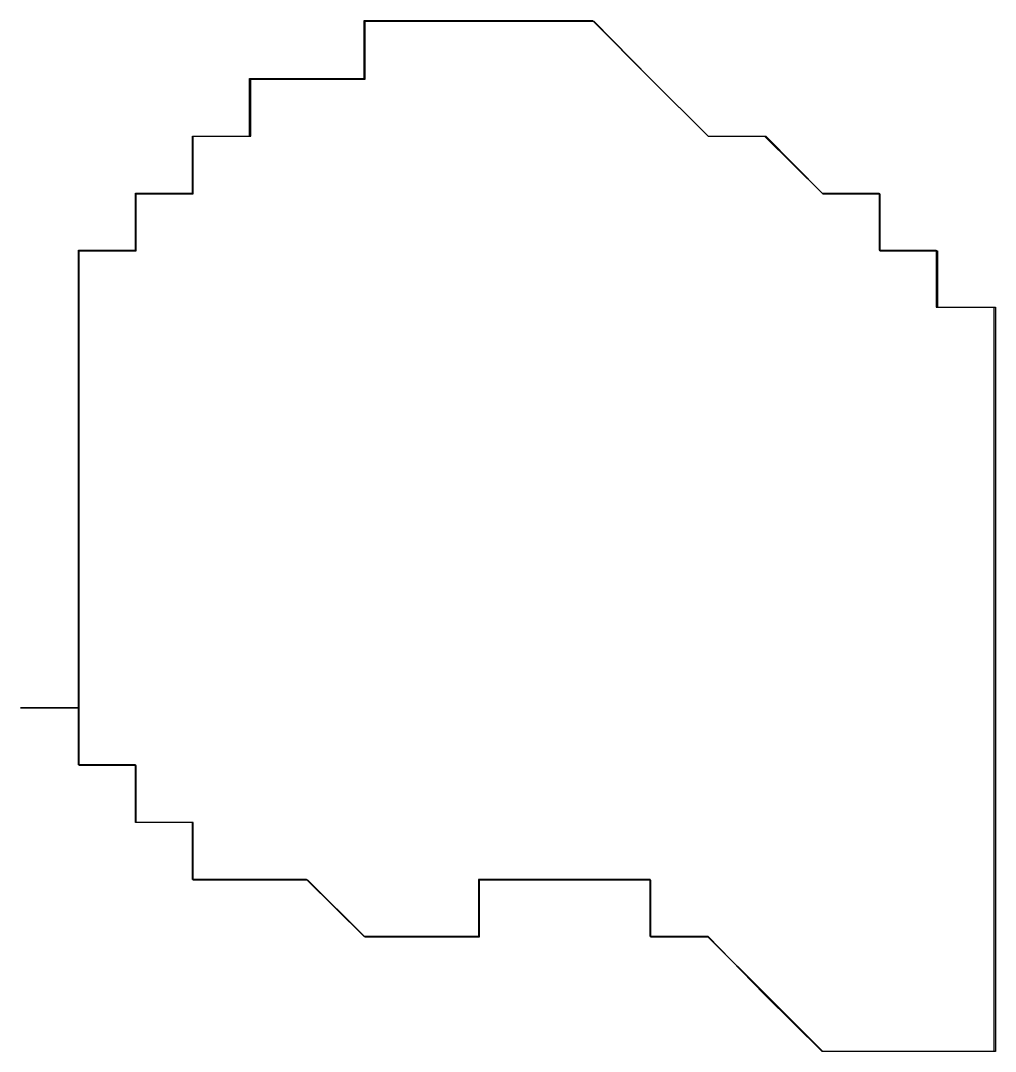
# Model space of a CAD drawing. Extents: x -0.5 to 0.57, y -0.22 to 0.71.
# Drawn here: x 0.130691 to 0.132075, y 0.178312 to 0.179776 of the extents above; entities that cross this region are included whole.
import ezdxf

# ---------------------------------------------------------------- set-up
doc = ezdxf.new("R2010")
doc.units = 0
doc.layers.add('C2', color=7, linetype='CONTINUOUS')

msp = doc.modelspace()

# ---------------------------------------------------------------- linework, layer by layer
at = {"layer": 'C2', "color": 7}
for points in [[(0.130854, 0.17945), (0.130854, 0.179531), (0.130935, 0.179531), (0.130935, 0.179612), (0.131016, 0.179612), (0.131016, 0.179694), (0.131097, 0.179694), (0.131179, 0.179694), (0.131179, 0.179776), (0.131259, 0.179776), (0.131341, 0.179776), (0.131423, 0.179776), (0.131503, 0.179776), (0.131585, 0.179694), (0.131667, 0.179612), (0.131747, 0.179612), (0.131829, 0.179531), (0.13191, 0.179531), (0.13191, 0.17945), (0.131991, 0.17945), (0.131991, 0.179369), (0.132073, 0.179369), (0.132073, 0.179288), (0.132073, 0.179207), (0.132073, 0.179125), (0.132073, 0.179044), (0.132073, 0.178962), (0.132073, 0.178881), (0.132073, 0.1788), (0.132073, 0.178719), (0.132073, 0.178637), (0.132073, 0.178556), (0.132073, 0.178475), (0.132073, 0.178393), (0.132073, 0.178312), (0.131991, 0.178312), (0.13191, 0.178312), (0.131829, 0.178312), (0.131747, 0.178393), (0.131667, 0.178475), (0.131585, 0.178475), (0.131585, 0.178556), (0.131503, 0.178556), (0.131423, 0.178556), (0.131341, 0.178556), (0.131341, 0.178475), (0.131259, 0.178475), (0.131179, 0.178475), (0.131097, 0.178556), (0.131016, 0.178556), (0.130935, 0.178556), (0.130935, 0.178637), (0.130854, 0.178637), (0.130854, 0.178719), (0.130773, 0.178719), (0.130773, 0.1788), (0.130691, 0.1788), (0.130773, 0.1788), (0.130773, 0.178881), (0.130773, 0.178962), (0.130773, 0.179044), (0.130773, 0.179125), (0.130773, 0.179207), (0.130773, 0.179288), (0.130773, 0.179369), (0.130773, 0.17945), (0.130854, 0.17945), (0.130854, 0.17945), (0.130854, 0.179531), (0.130935, 0.179531), (0.130935, 0.179612), (0.131016, 0.179612), (0.131016, 0.179694), (0.131097, 0.179694), (0.131179, 0.179694), (0.131179, 0.179776), (0.131259, 0.179776), (0.131341, 0.179776), (0.131423, 0.179776), (0.131503, 0.179776), (0.131585, 0.179694), (0.131667, 0.179612), (0.131747, 0.179612), (0.131829, 0.179531), (0.13191, 0.179531), (0.13191, 0.17945), (0.131991, 0.17945), (0.131991, 0.179369), (0.132073, 0.179369), (0.132073, 0.179288), (0.132073, 0.179207), (0.132073, 0.179125), (0.132073, 0.179044), (0.132073, 0.178962), (0.132073, 0.178881), (0.132073, 0.1788), (0.132073, 0.178719), (0.132073, 0.178637), (0.132073, 0.178556), (0.132073, 0.178475), (0.132073, 0.178393), (0.132073, 0.178312), (0.131991, 0.178312), (0.13191, 0.178312), (0.131829, 0.178312), (0.131747, 0.178393), (0.131667, 0.178475), (0.131585, 0.178475), (0.131585, 0.178556), (0.131503, 0.178556), (0.131423, 0.178556), (0.131341, 0.178556), (0.131341, 0.178475), (0.131259, 0.178475), (0.131179, 0.178475), (0.131097, 0.178556), (0.131016, 0.178556), (0.130935, 0.178556), (0.130935, 0.178637), (0.130854, 0.178637), (0.130854, 0.178719), (0.130773, 0.178719), (0.130773, 0.1788), (0.130691, 0.1788), (0.130773, 0.1788), (0.130773, 0.178881), (0.130773, 0.178962), (0.130773, 0.179044), (0.130773, 0.179125), (0.130773, 0.179207), (0.130773, 0.179288), (0.130773, 0.179369), (0.130773, 0.17945), (0.130854, 0.17945)], [(0.130855, 0.179449), (0.130855, 0.17953), (0.130936, 0.17953), (0.130936, 0.179612), (0.131018, 0.179612), (0.131018, 0.179693), (0.131099, 0.179693), (0.13118, 0.179693), (0.13118, 0.179775), (0.131261, 0.179775), (0.131342, 0.179775), (0.131424, 0.179775), (0.131505, 0.179775), (0.131586, 0.179693), (0.131667, 0.179612), (0.131749, 0.179612), (0.13183, 0.17953), (0.131911, 0.17953), (0.131911, 0.179449), (0.131993, 0.179449), (0.131993, 0.179369), (0.132075, 0.179369), (0.132075, 0.179287), (0.132075, 0.179206), (0.132075, 0.179124), (0.132075, 0.179043), (0.132075, 0.178962), (0.132075, 0.178881), (0.132075, 0.1788), (0.132075, 0.178718), (0.132075, 0.178637), (0.132075, 0.178555), (0.132075, 0.178474), (0.132075, 0.178393), (0.132075, 0.178312), (0.131993, 0.178312), (0.131911, 0.178312), (0.13183, 0.178312), (0.131749, 0.178393), (0.131667, 0.178474), (0.131586, 0.178474), (0.131586, 0.178555), (0.131505, 0.178555), (0.131424, 0.178555), (0.131342, 0.178555), (0.131342, 0.178474), (0.131261, 0.178474), (0.13118, 0.178474), (0.131099, 0.178555), (0.131018, 0.178555), (0.130936, 0.178555), (0.130936, 0.178637), (0.130855, 0.178637), (0.130855, 0.178718), (0.130774, 0.178718), (0.130774, 0.1788), (0.130692, 0.1788), (0.130774, 0.1788), (0.130774, 0.178881), (0.130774, 0.178962), (0.130774, 0.179043), (0.130774, 0.179124), (0.130774, 0.179206), (0.130774, 0.179287), (0.130774, 0.179369), (0.130774, 0.179449), (0.130855, 0.179449), (0.130855, 0.179449)]]:
    msp.add_lwpolyline(points, dxfattribs=at)

doc.saveas('drawing.dxf')
